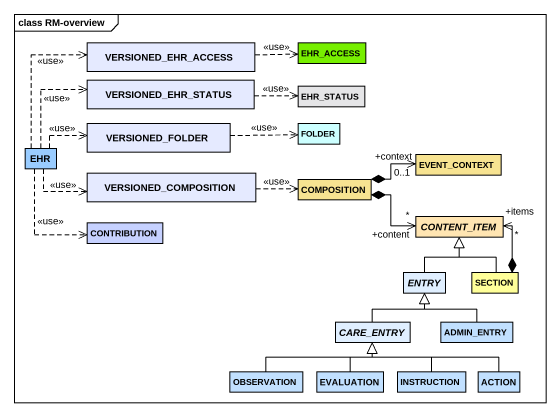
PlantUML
@startuml
mainframe class RM-overview
hide circle
hide empty members
class VERSIONED_EHR_ACCESS #E5EAFF
class EHR_ACCESS #77EF00
class VERSIONED_EHR_STATUS #E5EAFF
class EHR_STATUS #E5E5E7
class EHR #99CCFF
class VERSIONED_FOLDER #E5EAFF
class "FOLDER" as FOLDER_ #CCFFFF
class VERSIONED_COMPOSITION #E5EAFF
class COMPOSITION #F7E391
class EVENT_CONTEXT #F7E391
class CONTRIBUTION #C6D1FF
abstract class CONTENT_ITEM #FFE5B2
abstract class ENTRY #E0EFFF
class SECTION #FFFF99
abstract class CARE_ENTRY #E0EFFF
class ADMIN_ENTRY #C1E0FF
class OBSERVATION #C1E0FF
class EVALUATION #C1E0FF
class INSTRUCTION #C1E0FF
class "ACTION" as ACTION_ #C1E0FF
VERSIONED_EHR_ACCESS .right.> EHR_ACCESS : <<use>>
VERSIONED_EHR_STATUS .right.> EHR_STATUS : <<use>>
EHR .up.> VERSIONED_EHR_ACCESS : <<use>>
EHR .right.> VERSIONED_EHR_STATUS : <<use>>
EHR .right.> VERSIONED_FOLDER : <<use>>
EHR .right.> VERSIONED_COMPOSITION : <<use>>
EHR ..> CONTRIBUTION : <<use>>
VERSIONED_FOLDER .right.> FOLDER_ : <<use>>
VERSIONED_COMPOSITION .right.> COMPOSITION : <<use>>
COMPOSITION *-right-> "+context\n0..1" EVENT_CONTEXT
COMPOSITION *-right-> "+content\n*" CONTENT_ITEM
ENTRY -up-|> CONTENT_ITEM
SECTION *-up-> "+items\n*" CONTENT_ITEM
SECTION -up-|> CONTENT_ITEM
CARE_ENTRY -up-|> ENTRY
ADMIN_ENTRY -up-|> ENTRY
OBSERVATION -right-|> CARE_ENTRY
EVALUATION -up-|> CARE_ENTRY
INSTRUCTION -up-|> CARE_ENTRY
ACTION_ -left-|> CARE_ENTRY
@enduml
